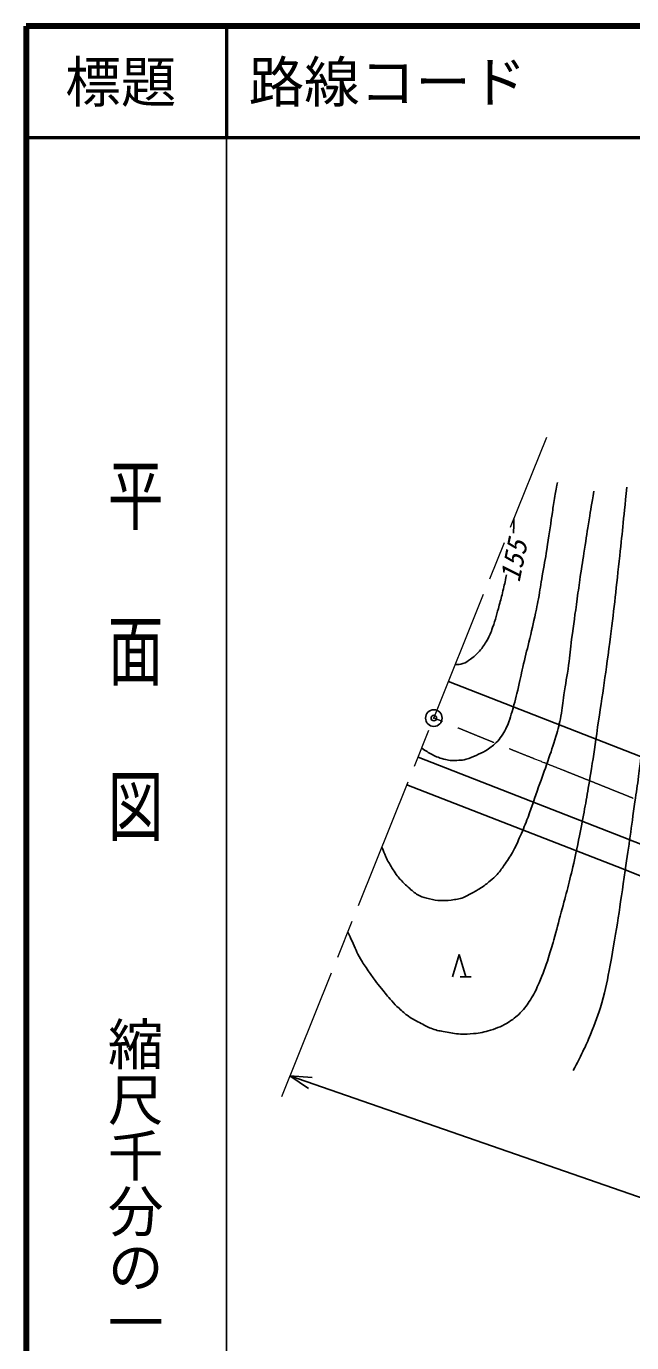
# Model space of a CAD drawing. Units: millimetres, scale not verified. Extents: x 40000 to 680000, y 20000 to 380000.
# Drawn here: x 40000 to 94476, y 261662 to 380000 of the extents above; entities that cross this region are included whole.
import ezdxf
from ezdxf.enums import TextEntityAlignment as Align

# ---------------------------------------------------------------- set-up
doc = ezdxf.new("R2010")
doc.units = ezdxf.units.MM
doc.header["$LTSCALE"] = 1000
doc.header["$PDMODE"] = 32
doc.header["$PDSIZE"] = 500
doc.linetypes.add('CHAIN', pattern=[18.5, 12, -1.5, 3.5, -1.5])
for name, color, linetype, lineweight in [('M-BGD', 7, 'Continuous', 25), ('M-BMK', 2, 'CHAIN', 13), ('M-BMK-SRVR', 3, 'Continuous', 25), ('M-STR-STRC', 7, 'Continuous', 25), ('M-TTL', 2, 'Continuous', 140), ('M-TTL-BAND', 7, 'Continuous', 25), ('M-TTL-LINE', 7, 'Continuous', 50)]:
    doc.layers.add(name, color=color, linetype=linetype, lineweight=lineweight)
doc.layers.add('M-TTL-TXT', color=7, linetype='Continuous')
doc.styles.add('@ＭＳ ゴシック', font='')
doc.styles.add('ＭＳ ゴシック', font='')
doc.styles.get('@ＭＳ ゴシック').set_extended_font_data('@MS Gothic')
doc.styles.get('ＭＳ ゴシック').set_extended_font_data('MS Gothic')

msp = doc.modelspace()

# ---------------------------------------------------------------- linework, layer by layer
at = {"layer": 'M-BGD'}
for p, q in [((78338, 294549), (78938, 296549)), ((78938, 296549), (79538, 294549)), ((80038, 294549), (79038, 294549))]:
    msp.add_line(p, q, dxfattribs=at)
for points in [[(184775, 284605), (171198, 287870), (153612, 293060), (132288, 299928), (77990, 321093)], [(182905, 276961), (177380, 278135), (159323, 283384), (119224, 297028), (93632, 307149), (75256, 314298)], [(182250, 274282), (177203, 275390), (157705, 281044), (118648, 294336), (93136, 304476), (74254, 311806)]]:
    msp.add_lwpolyline(points, dxfattribs=at)
for points, knots in [([(68929, 298572), (69117, 298174), (69164, 298074), (69314, 297755), (69608, 297133), (69721, 296759), (70063, 296162), (70312, 295729), (70490, 295510), (70770, 295097), (71003, 294755), (71130, 294561), (71378, 294230), (71593, 293944), (71722, 293791), (71948, 293515), (72310, 293072), (72499, 292813), (72884, 292391), (73131, 292122), (73267, 291968), (73537, 291722), (73862, 291424), (74043, 291253), (74405, 291001), (74820, 290711), (75079, 290588), (75528, 290354), (75924, 290149), (76140, 290017), (76561, 289869), (76984, 289719), (77236, 289684), (77677, 289602), (78221, 289501), (78526, 289428), (79079, 289406), (79538, 289388), (79798, 289391), (80255, 289445), (80850, 289515), (81187, 289568), (81758, 289751), (82444, 289970), (82833, 290117), (83441, 290503), (83932, 290816), (84184, 291037), (84586, 291459), (84987, 291880), (85157, 292166), (85466, 292659), (85780, 293161), (85910, 293470), (86143, 294014), (86516, 294882), (86700, 295381), (86991, 296280), (87190, 296897), (87283, 297249), (87460, 297873), (87734, 298842), (87877, 299388), (88134, 300362), (88587, 302079), (88871, 303034), (89260, 304766), (89555, 306077), (89704, 306815), (89954, 308135), (90296, 309935), (90486, 310943), (90776, 312751), (91005, 314177), (91117, 314979), (91326, 316408), (91795, 319615), (92089, 321407), (92499, 324622), (92862, 327474), (93037, 329075), (93348, 331932), (93631, 334527), (93714, 335351), (94032, 338580)], [0, 0, 0, 0, 1, 1, 1, 2, 2, 2, 3, 3, 3, 4, 4, 4, 5, 5, 5, 6, 6, 6, 7, 7, 7, 8, 8, 8, 9, 9, 9, 10, 10, 10, 11, 11, 11, 12, 12, 12, 13, 13, 13, 14, 14, 14, 15, 15, 15, 16, 16, 16, 17, 17, 17, 18, 18, 18, 19, 19, 19, 20, 20, 20, 21, 21, 21, 22, 22, 22, 23, 23, 23, 24, 24, 24, 25, 25, 25, 26, 26, 26, 27, 27, 27, 28, 28, 28, 28]), ([(75558, 315125), (76009, 314830), (76137, 314733), (76536, 314532), (76742, 314429), (76854, 314361), (77071, 314284), (77330, 314192), (77478, 314146), (77746, 314085), (77947, 314040), (78060, 314007), (78266, 313994), (78520, 313979), (78664, 313996), (78918, 314015), (79177, 314034), (79326, 314040), (79579, 314106), (79942, 314200), (80133, 314298), (80474, 314454), (80808, 314607), (81004, 314682), (81314, 314879), (81713, 315134), (81945, 315274), (82283, 315605), (82493, 315811), (82593, 315946), (82758, 316189), (82923, 316434), (83009, 316577), (83142, 316841), (83264, 317085), (83321, 317227), (83419, 317482), (83555, 317833), (83608, 318039), (83713, 318401), (83966, 319266), (84087, 319756), (84293, 320634), (84479, 321429), (84555, 321882), (84740, 322678), (84948, 323569), (85096, 324060), (85304, 324952), (85545, 325987), (85676, 326567), (85898, 327607), (85976, 327971), (86025, 328173), (86091, 328540), (86236, 329344), (86287, 329799), (86424, 330605), (86582, 331534), (86691, 332051), (86840, 332981), (87036, 334202), (87123, 334890), (87309, 336113), (87395, 336680), (87441, 336998), (87534, 337564), (87627, 338128), (87659, 338307), (87784, 339004)], [0, 0, 0, 0, 1, 1, 1, 2, 2, 2, 3, 3, 3, 4, 4, 4, 5, 5, 5, 6, 6, 6, 7, 7, 7, 8, 8, 8, 9, 9, 9, 10, 10, 10, 11, 11, 11, 12, 12, 12, 13, 13, 13, 14, 14, 14, 15, 15, 15, 16, 16, 16, 17, 17, 17, 18, 18, 18, 19, 19, 19, 20, 20, 20, 21, 21, 21, 22, 22, 22, 23, 23, 23, 23]), ([(72001, 306208), (72151, 305800), (72198, 305680), (72350, 305352), (72539, 304945), (72670, 304729), (72903, 304346), (73049, 304105), (73122, 303962), (73296, 303741), (73546, 303425), (73697, 303256), (73980, 302970), (74176, 302772), (74284, 302657), (74501, 302480), (74821, 302218), (74985, 302037), (75356, 301856), (75701, 301687), (75916, 301634), (76290, 301549), (76679, 301460), (76903, 301419), (77302, 301405), (77660, 301393), (77863, 301407), (78217, 301456), (78660, 301518), (78920, 301527), (79338, 301685), (79627, 301794), (79768, 301902), (80039, 302050), (80377, 302236), (80574, 302329), (80895, 302541), (81243, 302771), (81428, 302916), (81747, 303185), (81996, 303394), (82144, 303504), (82362, 303746), (82675, 304095), (82809, 304325), (83076, 304711), (83390, 305162), (83564, 305418), (83832, 305897), (84109, 306390), (84217, 306691), (84445, 307207), (84737, 307866), (84888, 308240), (85145, 308913), (85546, 309961), (85728, 310563), (86102, 311621), (86421, 312522), (86609, 313023), (86919, 313927), (87217, 314796), (87398, 315278), (87653, 316160), (87857, 316870), (87968, 317270), (88109, 317996), (88252, 318733), (88261, 319157), (88371, 319900), (88527, 320948), (88661, 321528), (88801, 322578), (88922, 323483), (88959, 323995), (89073, 324901), (89250, 326317), (89374, 327107), (89569, 328521), (89677, 329308), (89733, 329749), (89848, 330534), (89988, 331495), (90082, 332031), (90231, 332991), (90391, 334021), (90473, 334599), (90638, 335629), (90801, 336644), (90856, 336965), (91071, 338226)], [0, 0, 0, 0, 1, 1, 1, 2, 2, 2, 3, 3, 3, 4, 4, 4, 5, 5, 5, 6, 6, 6, 7, 7, 7, 8, 8, 8, 9, 9, 9, 10, 10, 10, 11, 11, 11, 12, 12, 12, 13, 13, 13, 14, 14, 14, 15, 15, 15, 16, 16, 16, 17, 17, 17, 18, 18, 18, 19, 19, 19, 20, 20, 20, 21, 21, 21, 22, 22, 22, 23, 23, 23, 24, 24, 24, 25, 25, 25, 26, 26, 26, 27, 27, 27, 28, 28, 28, 29, 29, 29, 30, 30, 30, 30]), ([(97586, 336931), (97480, 335504), (97449, 335138), (97351, 333989), (97193, 332139), (97070, 331105), (96895, 329257), (96663, 326795), (96565, 325414), (96313, 322954), (96128, 321162), (96009, 320159), (95801, 318369), (95693, 317442), (95626, 316924), (95513, 315998), (95351, 314668), (95271, 313922), (95099, 312594), (94982, 311694), (94895, 311192), (94766, 310293), (94421, 307878), (94254, 306522), (93891, 304109), (93390, 300783), (93161, 298910), (92536, 295604), (92284, 294269), (92184, 293506), (91781, 292209), (91430, 291081), (91216, 290454), (90774, 289359), (90531, 288754), (90364, 288428), (90083, 287840), (89759, 287158), (89642, 286939), (89213, 286115)], [0, 0, 0, 0, 1, 1, 1, 2, 2, 2, 3, 3, 3, 4, 4, 4, 5, 5, 5, 6, 6, 6, 7, 7, 7, 8, 8, 8, 9, 9, 9, 10, 10, 10, 11, 11, 11, 12, 12, 12, 13, 13, 13, 13]), ([(83843, 334439), (83856, 334866), (83860, 334974), (83870, 335316), (83875, 335480), (83877, 335532), (83882, 335736)], [0, 0, 0, 0, 1, 1, 1, 2, 2, 2, 2]), ([(78610, 322633), (78905, 322627), (79032, 322631), (79287, 322708), (79582, 322797), (79719, 322923), (79969, 323103), (80311, 323349), (80483, 323517), (80766, 323830), (81083, 324181), (81226, 324410), (81467, 324817), (81712, 325233), (81799, 325495), (81962, 325949), (82237, 326719), (82342, 327167), (82558, 327956), (82696, 328456), (82770, 328737), (82891, 329241), (83026, 329801), (83063, 329986), (83206, 330681)], [0, 0, 0, 0, 1, 1, 1, 2, 2, 2, 3, 3, 3, 4, 4, 4, 5, 5, 5, 6, 6, 6, 7, 7, 7, 8, 8, 8, 8])]:
    msp.add_open_spline(points, degree=3, knots=knots, dxfattribs=at)
at = {"layer": 'M-BMK'}
for p, q in [((76671, 317814), (86834, 343072)), ((62980, 283789), (76671, 317814))]:
    msp.add_line(p, q, dxfattribs=at)
msp.add_open_spline([(565334, 313074), (563109, 312244), (562469, 312031), (560603, 311454), (557850, 310602), (556264, 310267), (553447, 309660), (549816, 308879), (547759, 308554), (544113, 307843), (537812, 306614), (534251, 306078), (527983, 304689), (519769, 302868), (515232, 301573), (507068, 299540), (503266, 298594), (501155, 297990), (497340, 297097), (493154, 296117), (490779, 295701), (486564, 294859), (482748, 294096), (480596, 293743), (476780, 292987), (472767, 292192), (470529, 291700), (466526, 290856), (456346, 288711), (450665, 287404), (440475, 285308), (434235, 284024), (430724, 283381), (424457, 282233), (415768, 280640), (410880, 279863), (402157, 278468), (396447, 277555), (393235, 277131), (387512, 276310), (380209, 275263), (376107, 274754), (368792, 273794), (367114, 273574), (366174, 273450), (364493, 273253), (360611, 272799), (358435, 272555), (354544, 272191), (345262, 271324), (340054, 270933), (330756, 270268), (326053, 269932), (323412, 269819), (318701, 269625), (311670, 269335), (307726, 269267), (300689, 269199), (293932, 269133), (290147, 269306), (283390, 269297), (277830, 269290), (274715, 269245), (269155, 269170), (264198, 269102), (261423, 268862), (256465, 268893), (254598, 268904), (253551, 268960), (251689, 269094), (248199, 269345), (246253, 269612), (242785, 270078), (238113, 270707), (235525, 271258), (230874, 272026), (229610, 272235), (228910, 272411), (227638, 272565), (226990, 272644), (226620, 272619), (225972, 272695), (222856, 273062), (221127, 273399), (218031, 273908), (208413, 275490), (203024, 276378), (193449, 278204), (189637, 278930), (187522, 279447), (183752, 280368), (178429, 281669), (175468, 282488), (170213, 284039), (162854, 286212), (158748, 287490), (151449, 289857), (139447, 293751), (132713, 295917), (120862, 300249), (113438, 302962), (109358, 304689), (102012, 307608), (98090, 309166), (95909, 310078), (91992, 311649), (87391, 313494), (84799, 314490), (80210, 316363), (78827, 316927), (78390, 317103), (76671, 317814)], degree=3, knots=[0, 0, 0, 0, 1, 1, 1, 2, 2, 2, 3, 3, 3, 4, 4, 4, 5, 5, 5, 6, 6, 6, 7, 7, 7, 8, 8, 8, 9, 9, 9, 10, 10, 10, 11, 11, 11, 12, 12, 12, 13, 13, 13, 14, 14, 14, 15, 15, 15, 16, 16, 16, 17, 17, 17, 18, 18, 18, 19, 19, 19, 20, 20, 20, 21, 21, 21, 22, 22, 22, 23, 23, 23, 24, 24, 24, 25, 25, 25, 26, 26, 26, 27, 27, 27, 28, 28, 28, 29, 29, 29, 30, 30, 30, 31, 31, 31, 32, 32, 32, 33, 33, 33, 34, 34, 34, 35, 35, 35, 36, 36, 36, 37, 37, 37, 37], dxfattribs=at)
at = {"layer": 'M-BMK-SRVR'}
msp.add_circle((76671, 317814), 750, dxfattribs=at)
msp.add_point((76671, 317814), dxfattribs=at)
at = {"layer": 'M-STR-STRC'}
for p, q in [((172796, 247814), (63727, 285644)), ((65722, 285500), (63727, 285644)), ((63727, 285644), (65382, 284522))]:
    msp.add_line(p, q, dxfattribs=at)
at = {"layer": 'M-TTL'}
for p, q in [((40000, 380000), (40000, 20000)), ((680000, 380000), (40000, 380000))]:
    msp.add_line(p, q, dxfattribs=at)
at = {"layer": 'M-TTL-BAND'}
msp.add_line((58000, 370000), (58000, 20000), dxfattribs=at)
at = {"layer": 'M-TTL-LINE'}
for p, q in [((58000, 380000), (58000, 370000)), ((40000, 370000), (680000, 370000))]:
    msp.add_line(p, q, dxfattribs=at)

# ---------------------------------------------------------------- texts
at = {"layer": 'M-BGD', "style": 'ＭＳ ゴシック', "oblique": 15}
msp.add_text('155', height=1833, rotation=78.38, dxfattribs=at).set_placement((83851, 331953), align=Align.MIDDLE_CENTER)
at = {"layer": 'M-TTL-BAND', "style": '@ＭＳ ゴシック', "width": 1.4}
msp.add_text('平  面  図', height=3666, rotation=270, dxfattribs=at).set_placement((49777, 306475), align=Align.MIDDLE_RIGHT)
at = {"layer": 'M-TTL-BAND', "style": '@ＭＳ ゴシック'}
msp.add_text('縮尺千分の一', height=3666, rotation=270, dxfattribs=at).set_placement((49777, 261030), align=Align.MIDDLE_RIGHT)
at = {"layer": 'M-TTL-TXT', "style": 'ＭＳ ゴシック'}
msp.add_text('標題', height=3666, dxfattribs=at).set_placement((48500, 375000), align=Align.MIDDLE_CENTER)
msp.add_text('路線コード', height=3666, dxfattribs=at).set_placement((60000, 375000), align=Align.MIDDLE_LEFT)

doc.saveas('drawing.dxf')
